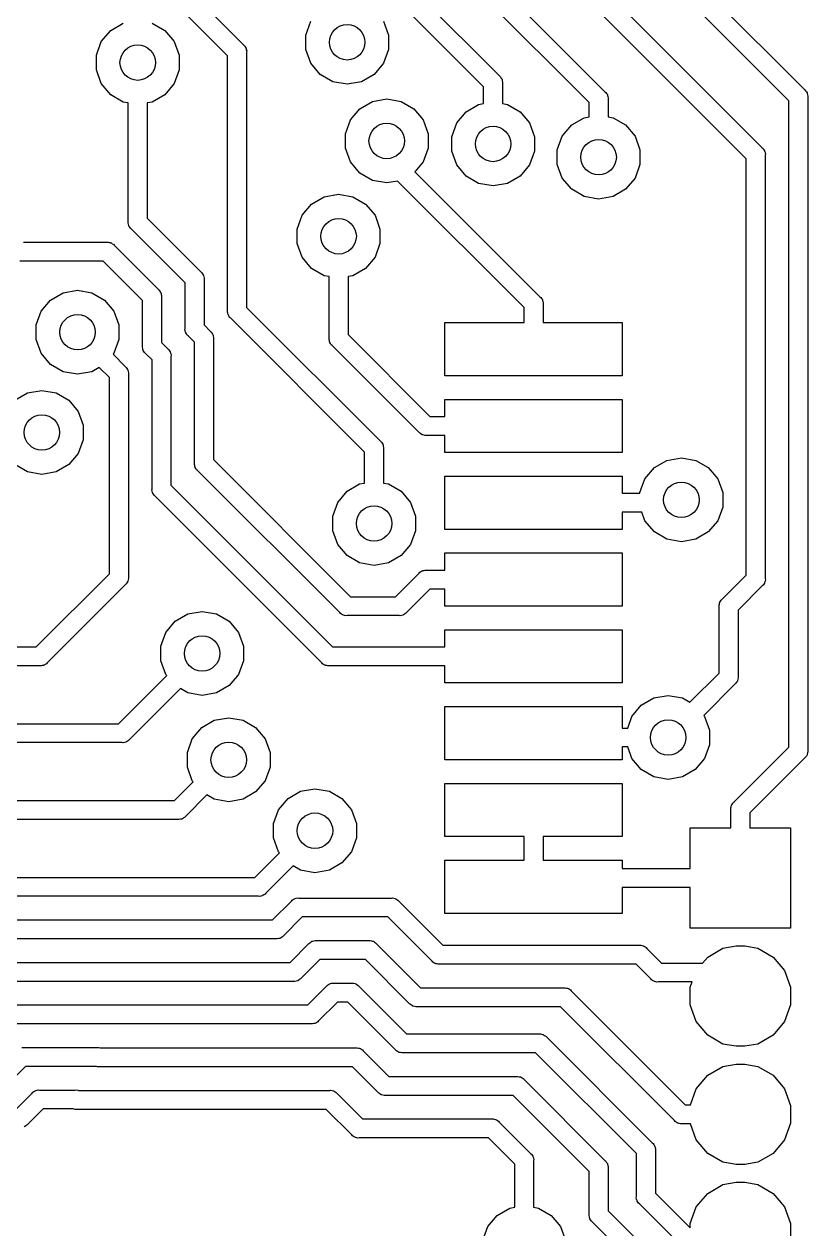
# Model space of a CAD drawing. Extents: x 144.3 to 169.1, y -90.7 to -63.3.
# Drawn here: x 162.04 to 168.67, y -81.17 to -70.97 of the extents above; entities that cross this region are included whole.
import ezdxf

# ---------------------------------------------------------------- set-up
doc = ezdxf.new("R2010")
doc.units = 0
doc.header["$MEASUREMENT"] = 0
doc.layers.add('BLACK', color=7, linetype='CONTINUOUS')

msp = doc.modelspace()

# ---------------------------------------------------------------- linework, layer by layer
at = {"layer": 'BLACK', "linetype": 'CONTINUOUS'}
for p, q in [((162.529, -67.1209), (166.954, -71.546)), ((166.82, -71.6382), (162.437, -67.255)), ((162.419, -67.7709), (166.061, -71.4129)), ((165.927, -71.5051), (162.327, -67.905)), ((162.391, -69.6459), (163.895, -71.1492)), ((163.761, -71.2414), (162.299, -69.78)), ((166.13, -69.8669), (168.284, -72.021)), ((168.15, -72.1131), (165.996, -69.959)), ((167.43, -70.3169), (168.644, -71.531)), ((168.51, -71.6231), (167.296, -70.409)), ((164.422, -71.0663), (164.464, -70.9503)), ((165.08, -70.9503), (165.122, -71.0663)), ((162.692, -71.1223), (162.772, -71.0277)), ((162.772, -71.0277), (162.878, -70.966)), ((163.122, -70.966), (163.228, -71.0277)), ((163.228, -71.0277), (163.308, -71.1223)), ((164.422, -71.1897), (164.422, -71.0663)), ((165.122, -71.0663), (165.122, -71.1897)), ((162.65, -71.2383), (162.692, -71.1223)), ((163.308, -71.1223), (163.35, -71.2383)), ((163.895, -71.1492), (163.903, -71.156)), ((163.903, -71.156), (163.908, -71.1652)), ((163.908, -71.1652), (163.914, -71.1739)), ((162.65, -71.3617), (162.65, -71.2383)), ((163.35, -71.2383), (163.35, -71.3617)), ((163.761, -73.4007), (163.761, -71.2414)), ((163.914, -71.1739), (163.915, -71.1773)), ((163.915, -71.1773), (163.917, -71.1804)), ((163.917, -71.1804), (163.919, -71.1909)), ((163.919, -71.1909), (163.922, -71.2011)), ((163.922, -71.2011), (163.921, -71.2117)), ((163.921, -71.2117), (163.921, -73.3711)), ((164.464, -71.3057), (164.422, -71.1897)), ((165.122, -71.1897), (165.08, -71.3057)), ((162.692, -71.4777), (162.65, -71.3617)), ((163.35, -71.3617), (163.308, -71.4777)), ((164.544, -71.4002), (164.464, -71.3057)), ((165.08, -71.3057), (165, -71.4002)), ((164.65, -71.4619), (164.544, -71.4002)), ((164.772, -71.4834), (164.65, -71.4619)), ((164.894, -71.4619), (164.772, -71.4834)), ((165, -71.4002), (164.894, -71.4619)), ((166.061, -71.4129), (166.069, -71.4197)), ((166.069, -71.4197), (166.074, -71.4289)), ((166.074, -71.4289), (166.081, -71.4376)), ((166.081, -71.4376), (166.081, -71.4411)), ((166.081, -71.4411), (166.083, -71.4442)), ((166.083, -71.4442), (166.085, -71.4546)), ((166.085, -71.4546), (166.088, -71.4649)), ((166.088, -71.4649), (166.087, -71.4754)), ((162.772, -71.5723), (162.692, -71.4777)), ((162.878, -71.634), (162.772, -71.5723)), ((163.228, -71.5723), (163.122, -71.634)), ((163.308, -71.4777), (163.228, -71.5723)), ((165.927, -71.6471), (165.927, -71.5051)), ((166.087, -71.4754), (166.087, -71.6471)), ((166.954, -71.546), (166.962, -71.5528)), ((166.962, -71.5528), (166.968, -71.562)), ((166.968, -71.562), (166.974, -71.5707)), ((166.974, -71.5707), (166.975, -71.5741)), ((166.975, -71.5741), (166.976, -71.5772)), ((168.644, -71.531), (168.652, -71.5378)), ((168.652, -71.5378), (168.658, -71.547)), ((168.658, -71.547), (168.664, -71.5557)), ((168.664, -71.5557), (168.665, -71.5591)), ((168.665, -71.5591), (168.666, -71.5622)), ((168.666, -71.5622), (168.668, -71.5727)), ((168.668, -71.5727), (168.671, -71.5829)), ((162.92, -71.6413), (162.878, -71.634)), ((162.92, -72.6459), (162.92, -71.6413)), ((163.122, -71.634), (163.08, -71.6413)), ((163.08, -71.6413), (163.08, -72.6163)), ((164.879, -71.6909), (164.986, -71.6292)), ((164.986, -71.6292), (165.107, -71.6078)), ((165.107, -71.6078), (165.229, -71.6292)), ((165.229, -71.6292), (165.336, -71.6909)), ((165.779, -71.7161), (165.885, -71.6544)), ((165.885, -71.6544), (165.927, -71.6471)), ((166.087, -71.6471), (166.129, -71.6544)), ((166.129, -71.6544), (166.235, -71.7161)), ((166.82, -71.7587), (166.82, -71.6382)), ((166.976, -71.5772), (166.978, -71.5877)), ((166.978, -71.5877), (166.981, -71.5979)), ((166.981, -71.5979), (166.98, -71.6085)), ((166.98, -71.6085), (166.98, -71.7587)), ((168.51, -77.0919), (168.51, -71.6231)), ((168.671, -71.5829), (168.67, -71.5935)), ((168.67, -71.5935), (168.67, -77.1215)), ((164.8, -71.7855), (164.879, -71.6909)), ((165.336, -71.6909), (165.415, -71.7855)), ((165.699, -71.8107), (165.779, -71.7161)), ((166.235, -71.7161), (166.315, -71.8107)), ((166.672, -71.8277), (166.778, -71.766)), ((166.778, -71.766), (166.82, -71.7587)), ((166.98, -71.7587), (167.022, -71.766)), ((167.022, -71.766), (167.128, -71.8277)), ((164.757, -71.9015), (164.8, -71.7855)), ((165.415, -71.7855), (165.457, -71.9015)), ((165.657, -71.9267), (165.699, -71.8107)), ((166.315, -71.8107), (166.357, -71.9267)), ((166.592, -71.9223), (166.672, -71.8277)), ((167.128, -71.8277), (167.208, -71.9223)), ((164.757, -72.0249), (164.757, -71.9015)), ((165.457, -71.9015), (165.457, -72.0249)), ((165.657, -72.0501), (165.657, -71.9267)), ((166.357, -71.9267), (166.357, -72.0501)), ((166.55, -72.0383), (166.592, -71.9223)), ((167.208, -71.9223), (167.25, -72.0383)), ((164.8, -72.1409), (164.757, -72.0249)), ((165.457, -72.0249), (165.415, -72.1409)), ((165.699, -72.1661), (165.657, -72.0501)), ((166.357, -72.0501), (166.315, -72.1661)), ((166.55, -72.1617), (166.55, -72.0383)), ((167.25, -72.0383), (167.25, -72.1617)), ((168.284, -72.021), (168.292, -72.0278)), ((168.292, -72.0278), (168.298, -72.037)), ((168.298, -72.037), (168.304, -72.0457)), ((168.304, -72.0457), (168.305, -72.0491)), ((168.305, -72.0491), (168.306, -72.0522)), ((168.306, -72.0522), (168.308, -72.0627)), ((168.308, -72.0627), (168.311, -72.0729)), ((168.311, -72.0729), (168.31, -72.0835)), ((168.31, -72.0835), (168.31, -75.6665)), ((164.879, -72.2354), (164.8, -72.1409)), ((165.415, -72.1409), (165.346, -72.223)), ((165.779, -72.2606), (165.699, -72.1661)), ((166.315, -72.1661), (166.235, -72.2606)), ((166.592, -72.2777), (166.55, -72.1617)), ((167.25, -72.1617), (167.208, -72.2777)), ((168.15, -75.6369), (168.15, -72.1131)), ((164.986, -72.2972), (164.879, -72.2354)), ((165.346, -72.223), (166.404, -73.281)), ((165.885, -72.3223), (165.779, -72.2606)), ((166.235, -72.2606), (166.129, -72.3223)), ((166.672, -72.3723), (166.592, -72.2777)), ((167.208, -72.2777), (167.128, -72.3723)), ((165.107, -72.3186), (164.986, -72.2972)), ((165.199, -72.3024), (165.107, -72.3186)), ((166.27, -73.3731), (165.199, -72.3024)), ((166.007, -72.3438), (165.885, -72.3223)), ((166.129, -72.3223), (166.007, -72.3438)), ((166.778, -72.434), (166.672, -72.3723)), ((167.128, -72.3723), (167.022, -72.434)), ((164.471, -72.4977), (164.578, -72.436)), ((164.578, -72.436), (164.7, -72.4146)), ((164.7, -72.4146), (164.821, -72.436)), ((164.821, -72.436), (164.928, -72.4977)), ((166.9, -72.4554), (166.778, -72.434)), ((167.022, -72.434), (166.9, -72.4554)), ((164.35, -72.7083), (164.392, -72.5923)), ((164.392, -72.5923), (164.471, -72.4977)), ((164.928, -72.4977), (165.008, -72.5923)), ((165.008, -72.5923), (165.05, -72.7083)), ((162.919, -72.6565), (162.92, -72.6459)), ((162.922, -72.6668), (162.919, -72.6565)), ((162.924, -72.6772), (162.922, -72.6668)), ((162.925, -72.6803), (162.924, -72.6772)), ((162.926, -72.6838), (162.925, -72.6803)), ((162.932, -72.6924), (162.926, -72.6838)), ((162.938, -72.7016), (162.932, -72.6924)), ((163.08, -72.6163), (163.535, -73.071)), ((162.946, -72.7085), (162.938, -72.7016)), ((163.401, -73.1632), (162.946, -72.7085)), ((164.35, -72.8317), (164.35, -72.7083)), ((165.05, -72.7083), (165.05, -72.8317)), ((162.033, -72.82), (162.738, -72.82)), ((162.738, -72.82), (162.749, -72.8191)), ((162.749, -72.8191), (162.759, -72.8218)), ((162.759, -72.8218), (162.769, -72.8237)), ((162.769, -72.8237), (162.772, -72.8255)), ((162.772, -72.8255), (162.776, -72.8264)), ((162.776, -72.8264), (162.784, -72.8325)), ((162.784, -72.8325), (162.794, -72.8378)), ((162.794, -72.8378), (162.8, -72.8459)), ((162.8, -72.8459), (163.175, -73.2201)), ((164.392, -72.9477), (164.35, -72.8317)), ((165.05, -72.8317), (165.008, -72.9477)), ((162.708, -72.98), (162.003, -72.98)), ((163.041, -73.3123), (162.708, -72.98)), ((164.471, -73.0423), (164.392, -72.9477)), ((165.008, -72.9477), (164.928, -73.0423)), ((163.535, -73.071), (163.543, -73.0778)), ((163.543, -73.0778), (163.548, -73.087)), ((163.548, -73.087), (163.554, -73.0957)), ((163.554, -73.0957), (163.555, -73.0992)), ((163.555, -73.0992), (163.557, -73.1023)), ((163.557, -73.1023), (163.559, -73.1127)), ((164.578, -73.104), (164.471, -73.0423)), ((164.62, -73.1113), (164.578, -73.104)), ((164.821, -73.104), (164.78, -73.1113)), ((164.928, -73.0423), (164.821, -73.104)), ((163.401, -73.5498), (163.401, -73.1632)), ((163.559, -73.1127), (163.562, -73.123)), ((163.562, -73.123), (163.561, -73.1335)), ((163.561, -73.1335), (163.561, -73.5202)), ((164.62, -73.6314), (164.62, -73.1113)), ((164.78, -73.1113), (164.78, -73.6018)), ((162.183, -73.4039), (162.262, -73.3093)), ((162.262, -73.3093), (162.369, -73.2476)), ((162.369, -73.2476), (162.491, -73.2262)), ((162.491, -73.2262), (162.612, -73.2476)), ((162.612, -73.2476), (162.719, -73.3093)), ((162.719, -73.3093), (162.798, -73.4039)), ((163.175, -73.2201), (163.183, -73.2269)), ((163.183, -73.2269), (163.188, -73.2361)), ((163.188, -73.2361), (163.194, -73.2448)), ((163.194, -73.2448), (163.195, -73.2483)), ((163.195, -73.2483), (163.197, -73.2514)), ((163.197, -73.2514), (163.199, -73.2618)), ((163.199, -73.2618), (163.202, -73.2721)), ((163.202, -73.2721), (163.201, -73.2827)), ((163.201, -73.2827), (163.201, -73.6693)), ((166.404, -73.281), (166.412, -73.2878)), ((166.412, -73.2878), (166.418, -73.297)), ((166.418, -73.297), (166.424, -73.3057)), ((166.424, -73.3057), (166.425, -73.3091)), ((166.425, -73.3091), (166.426, -73.3122)), ((162.141, -73.5198), (162.183, -73.4039)), ((162.798, -73.4039), (162.841, -73.5198)), ((163.041, -73.6989), (163.041, -73.3123)), ((163.76, -73.4113), (163.761, -73.4007)), ((163.762, -73.4215), (163.76, -73.4113)), ((163.921, -73.3711), (165.054, -74.5045)), ((166.27, -73.5), (166.27, -73.3731)), ((166.426, -73.3122), (166.428, -73.3227)), ((166.428, -73.3227), (166.431, -73.3329)), ((166.431, -73.3329), (166.43, -73.3435)), ((166.43, -73.3435), (166.43, -73.5)), ((163.764, -73.432), (163.762, -73.4215)), ((163.766, -73.4351), (163.764, -73.432)), ((163.767, -73.4385), (163.766, -73.4351)), ((163.773, -73.4472), (163.767, -73.4385)), ((163.778, -73.4564), (163.773, -73.4472)), ((163.787, -73.4632), (163.778, -73.4564)), ((164.92, -74.5967), (163.787, -73.4632)), ((165.6, -73.95), (165.6, -73.5)), ((165.6, -73.5), (166.27, -73.5)), ((166.43, -73.5), (167.1, -73.5)), ((167.1, -73.5), (167.1, -73.95)), ((162.141, -73.6433), (162.141, -73.5198)), ((162.841, -73.5198), (162.841, -73.6433)), ((163.4, -73.5604), (163.401, -73.5498)), ((163.402, -73.5706), (163.4, -73.5604)), ((163.404, -73.5811), (163.402, -73.5706)), ((163.406, -73.5842), (163.404, -73.5811)), ((163.407, -73.5876), (163.406, -73.5842)), ((163.413, -73.5963), (163.407, -73.5876)), ((163.418, -73.6055), (163.413, -73.5963)), ((163.427, -73.6123), (163.418, -73.6055)), ((163.481, -73.6665), (163.427, -73.6123)), ((163.561, -73.5202), (163.615, -73.5743)), ((163.615, -73.5743), (163.623, -73.5811)), ((163.623, -73.5811), (163.628, -73.5903)), ((163.628, -73.5903), (163.634, -73.599)), ((163.634, -73.599), (163.635, -73.6024)), ((163.635, -73.6024), (163.637, -73.6055)), ((163.637, -73.6055), (163.639, -73.616)), ((164.78, -73.6018), (165.473, -74.295)), ((162.183, -73.7593), (162.141, -73.6433)), ((162.841, -73.6433), (162.798, -73.7593)), ((163.04, -73.7095), (163.041, -73.6989)), ((163.042, -73.7198), (163.04, -73.7095)), ((163.201, -73.6693), (163.255, -73.7234)), ((163.481, -74.6895), (163.481, -73.6665)), ((163.639, -73.616), (163.642, -73.6262)), ((163.642, -73.6262), (163.641, -73.6368)), ((163.641, -73.6368), (163.641, -74.6599)), ((164.619, -73.642), (164.62, -73.6314)), ((164.622, -73.6522), (164.619, -73.642)), ((164.624, -73.6627), (164.622, -73.6522)), ((164.625, -73.6658), (164.624, -73.6627)), ((164.626, -73.6692), (164.625, -73.6658)), ((164.632, -73.6779), (164.626, -73.6692)), ((164.638, -73.6871), (164.632, -73.6779)), ((164.646, -73.694), (164.638, -73.6871)), ((165.381, -74.4291), (164.646, -73.694)), ((162.262, -73.8538), (162.183, -73.7593)), ((162.798, -73.7593), (162.791, -73.7685)), ((162.791, -73.7685), (162.895, -73.8725)), ((163.044, -73.7302), (163.042, -73.7198)), ((163.046, -73.7333), (163.044, -73.7302)), ((163.047, -73.7368), (163.046, -73.7333)), ((163.053, -73.7455), (163.047, -73.7368)), ((163.058, -73.7546), (163.053, -73.7455)), ((163.067, -73.7615), (163.058, -73.7546)), ((163.121, -73.8156), (163.067, -73.7615)), ((163.121, -74.9062), (163.121, -73.8156)), ((163.255, -73.7234), (163.263, -73.7302)), ((163.263, -73.7302), (163.268, -73.7394)), ((163.268, -73.7394), (163.274, -73.7481)), ((163.274, -73.7481), (163.275, -73.7516)), ((163.275, -73.7516), (163.277, -73.7547)), ((163.277, -73.7547), (163.279, -73.7651)), ((163.279, -73.7651), (163.282, -73.7754)), ((163.282, -73.7754), (163.281, -73.7859)), ((163.281, -73.7859), (163.281, -74.8766)), ((162.369, -73.9155), (162.262, -73.8538)), ((162.491, -73.937), (162.369, -73.9155)), ((162.612, -73.9155), (162.491, -73.937)), ((162.675, -73.8792), (162.612, -73.9155)), ((162.761, -73.9647), (162.675, -73.8792)), ((162.895, -73.8725), (162.903, -73.8793)), ((162.903, -73.8793), (162.908, -73.8885)), ((162.908, -73.8885), (162.914, -73.8972)), ((162.914, -73.8972), (162.915, -73.9007)), ((162.915, -73.9007), (162.917, -73.9038)), ((162.917, -73.9038), (162.919, -73.9142)), ((162.919, -73.9142), (162.922, -73.9245)), ((162.761, -75.6263), (162.761, -73.9647)), ((162.922, -73.9245), (162.921, -73.935)), ((162.921, -73.935), (162.921, -75.6559)), ((167.1, -73.95), (165.6, -73.95)), ((161.961, -74.1574), (162.068, -74.0957)), ((162.068, -74.0957), (162.189, -74.0743)), ((162.189, -74.0743), (162.311, -74.0957)), ((162.311, -74.0957), (162.418, -74.1574)), ((162.418, -74.1574), (162.497, -74.252)), ((165.6, -74.295), (165.6, -74.15)), ((165.6, -74.15), (167.1, -74.15)), ((167.1, -74.15), (167.1, -74.6)), ((162.497, -74.252), (162.539, -74.368)), ((165.473, -74.295), (165.6, -74.295)), ((162.539, -74.368), (162.539, -74.4914)), ((165.388, -74.4372), (165.381, -74.4291)), ((162.539, -74.4914), (162.497, -74.6074)), ((165.054, -74.5045), (165.062, -74.5113)), ((165.062, -74.5113), (165.068, -74.5205)), ((165.068, -74.5205), (165.074, -74.5292)), ((165.074, -74.5292), (165.075, -74.5327)), ((165.075, -74.5327), (165.076, -74.5358)), ((165.397, -74.4425), (165.388, -74.4372)), ((165.406, -74.4486), (165.397, -74.4425)), ((165.409, -74.4495), (165.406, -74.4486)), ((165.412, -74.4513), (165.409, -74.4495)), ((165.423, -74.4532), (165.412, -74.4513)), ((165.433, -74.4559), (165.423, -74.4532)), ((165.443, -74.455), (165.433, -74.4559)), ((165.6, -74.455), (165.443, -74.455)), ((165.6, -74.6), (165.6, -74.455)), ((162.497, -74.6074), (162.418, -74.7019)), ((164.92, -74.8587), (164.92, -74.5967)), ((165.076, -74.5358), (165.078, -74.5462)), ((165.078, -74.5462), (165.081, -74.5565)), ((165.081, -74.5565), (165.08, -74.567)), ((165.08, -74.567), (165.08, -74.8587)), ((167.1, -74.6), (165.6, -74.6)), ((162.068, -74.7637), (161.961, -74.7019)), ((162.418, -74.7019), (162.311, -74.7637)), ((163.48, -74.7001), (163.481, -74.6895)), ((163.482, -74.7104), (163.48, -74.7001)), ((163.484, -74.7208), (163.482, -74.7104)), ((163.486, -74.7239), (163.484, -74.7208)), ((163.487, -74.7274), (163.486, -74.7239)), ((163.493, -74.736), (163.487, -74.7274)), ((163.498, -74.7452), (163.493, -74.736)), ((163.641, -74.6599), (164.801, -75.82)), ((167.292, -74.8223), (167.372, -74.7277)), ((167.372, -74.7277), (167.478, -74.666)), ((167.478, -74.666), (167.6, -74.6446)), ((167.6, -74.6446), (167.722, -74.666)), ((167.722, -74.666), (167.828, -74.7277)), ((167.828, -74.7277), (167.908, -74.8223)), ((162.189, -74.7851), (162.068, -74.7637)), ((162.311, -74.7637), (162.189, -74.7851)), ((163.507, -74.7521), (163.498, -74.7452)), ((164.709, -75.9541), (163.507, -74.7521)), ((165.6, -75.25), (165.6, -74.8)), ((165.6, -74.8), (167.1, -74.8)), ((167.1, -74.8), (167.1, -74.945)), ((167.25, -74.9383), (167.292, -74.8223)), ((167.908, -74.8223), (167.95, -74.9383)), ((163.12, -74.9168), (163.121, -74.9062)), ((163.122, -74.9271), (163.12, -74.9168)), ((163.124, -74.9375), (163.122, -74.9271)), ((163.126, -74.9406), (163.124, -74.9375)), ((163.127, -74.9441), (163.126, -74.9406)), ((163.281, -74.8766), (164.649, -76.245)), ((164.692, -75.0223), (164.772, -74.9277)), ((164.772, -74.9277), (164.878, -74.866)), ((164.878, -74.866), (164.92, -74.8587)), ((165.08, -74.8587), (165.122, -74.866)), ((165.122, -74.866), (165.228, -74.9277)), ((165.228, -74.9277), (165.308, -75.0223)), ((167.25, -74.945), (167.25, -74.9383)), ((167.95, -74.9383), (167.95, -75.0617)), ((163.133, -74.9528), (163.127, -74.9441)), ((163.138, -74.962), (163.133, -74.9528)), ((163.147, -74.9688), (163.138, -74.962)), ((164.557, -76.3791), (163.147, -74.9688)), ((164.65, -75.1383), (164.692, -75.0223)), ((165.308, -75.0223), (165.35, -75.1383)), ((167.1, -74.945), (167.25, -74.945)), ((164.65, -75.2617), (164.65, -75.1383)), ((165.35, -75.1383), (165.35, -75.2617)), ((167.266, -75.105), (167.1, -75.105)), ((167.1, -75.105), (167.1, -75.25)), ((167.292, -75.1777), (167.266, -75.105)), ((167.95, -75.0617), (167.908, -75.1777)), ((167.372, -75.2723), (167.292, -75.1777)), ((167.908, -75.1777), (167.828, -75.2723)), ((164.692, -75.3777), (164.65, -75.2617)), ((165.35, -75.2617), (165.308, -75.3777)), ((167.1, -75.25), (165.6, -75.25)), ((167.478, -75.334), (167.372, -75.2723)), ((167.6, -75.3554), (167.478, -75.334)), ((167.722, -75.334), (167.6, -75.3554)), ((167.828, -75.2723), (167.722, -75.334)), ((164.772, -75.4723), (164.692, -75.3777)), ((165.308, -75.3777), (165.228, -75.4723)), ((165.6, -75.595), (165.6, -75.45)), ((165.6, -75.45), (167.1, -75.45)), ((167.1, -75.45), (167.1, -75.9)), ((164.878, -75.534), (164.772, -75.4723)), ((165, -75.5554), (164.878, -75.534)), ((165.122, -75.534), (165, -75.5554)), ((165.228, -75.4723), (165.122, -75.534)), ((162.142, -76.245), (162.761, -75.6263)), ((165.182, -75.82), (165.381, -75.6209)), ((165.381, -75.6209), (165.388, -75.6128)), ((165.388, -75.6128), (165.397, -75.6075)), ((165.397, -75.6075), (165.406, -75.6014)), ((165.406, -75.6014), (165.409, -75.6005)), ((165.409, -75.6005), (165.412, -75.5987)), ((165.412, -75.5987), (165.423, -75.5968)), ((165.423, -75.5968), (165.433, -75.5941)), ((165.433, -75.5941), (165.443, -75.595)), ((165.443, -75.595), (165.6, -75.595)), ((167.946, -75.841), (168.15, -75.6369)), ((162.895, -75.7184), (162.234, -76.3791)), ((162.903, -75.7116), (162.895, -75.7184)), ((162.908, -75.7024), (162.903, -75.7116)), ((162.914, -75.6937), (162.908, -75.7024)), ((162.915, -75.6903), (162.914, -75.6937)), ((162.917, -75.6872), (162.915, -75.6903)), ((162.919, -75.6767), (162.917, -75.6872)), ((162.922, -75.6665), (162.919, -75.6767)), ((162.921, -75.6559), (162.922, -75.6665)), ((165.473, -75.755), (165.274, -75.9541)), ((165.6, -75.755), (165.473, -75.755)), ((165.6, -75.9), (165.6, -75.755)), ((168.284, -75.729), (168.08, -75.9331)), ((168.292, -75.7222), (168.284, -75.729)), ((168.298, -75.713), (168.292, -75.7222)), ((168.304, -75.7043), (168.298, -75.713)), ((168.305, -75.7009), (168.304, -75.7043)), ((168.306, -75.6978), (168.305, -75.7009)), ((168.308, -75.6873), (168.306, -75.6978)), ((168.311, -75.6771), (168.308, -75.6873)), ((168.31, -75.6665), (168.311, -75.6771)), ((164.801, -75.82), (165.182, -75.82)), ((167.926, -75.8657), (167.932, -75.857)), ((167.932, -75.857), (167.938, -75.8478)), ((167.938, -75.8478), (167.946, -75.841)), ((163.423, -75.966), (163.545, -75.9446)), ((163.545, -75.9446), (163.667, -75.966)), ((164.715, -75.9622), (164.709, -75.9541)), ((165.274, -75.9541), (165.267, -75.9622)), ((167.1, -75.9), (165.6, -75.9)), ((167.919, -75.8929), (167.922, -75.8827)), ((167.92, -75.9035), (167.919, -75.8929)), ((167.92, -76.4669), (167.92, -75.9035)), ((167.922, -75.8827), (167.924, -75.8722)), ((167.924, -75.8722), (167.925, -75.8691)), ((167.925, -75.8691), (167.926, -75.8657)), ((168.08, -75.9331), (168.08, -76.4965)), ((163.237, -76.1223), (163.317, -76.0277)), ((163.317, -76.0277), (163.423, -75.966)), ((163.667, -75.966), (163.773, -76.0277)), ((163.773, -76.0277), (163.853, -76.1223)), ((164.725, -75.9675), (164.715, -75.9622)), ((164.733, -75.9736), (164.725, -75.9675)), ((164.737, -75.9745), (164.733, -75.9736)), ((164.74, -75.9763), (164.737, -75.9745)), ((164.75, -75.9782), (164.74, -75.9763)), ((164.761, -75.9809), (164.75, -75.9782)), ((164.771, -75.98), (164.761, -75.9809)), ((165.212, -75.98), (164.771, -75.98)), ((165.222, -75.9809), (165.212, -75.98)), ((165.232, -75.9782), (165.222, -75.9809)), ((165.243, -75.9763), (165.232, -75.9782)), ((165.246, -75.9745), (165.243, -75.9763)), ((165.249, -75.9736), (165.246, -75.9745)), ((165.258, -75.9675), (165.249, -75.9736)), ((165.267, -75.9622), (165.258, -75.9675)), ((163.195, -76.2383), (163.237, -76.1223)), ((163.853, -76.1223), (163.895, -76.2383)), ((165.6, -76.245), (165.6, -76.1)), ((165.6, -76.1), (167.1, -76.1)), ((167.1, -76.1), (167.1, -76.55)), ((161.2, -76.245), (162.142, -76.245)), ((163.195, -76.3617), (163.195, -76.2383)), ((163.895, -76.2383), (163.895, -76.3617)), ((164.649, -76.245), (165.6, -76.245)), ((163.237, -76.4777), (163.195, -76.3617)), ((163.895, -76.3617), (163.853, -76.4777)), ((162.172, -76.405), (161.2, -76.405)), ((162.182, -76.4059), (162.172, -76.405)), ((162.192, -76.4032), (162.182, -76.4059)), ((162.203, -76.4013), (162.192, -76.4032)), ((162.206, -76.3995), (162.203, -76.4013)), ((162.209, -76.3986), (162.206, -76.3995)), ((162.218, -76.3925), (162.209, -76.3986)), ((162.227, -76.3872), (162.218, -76.3925)), ((162.234, -76.3791), (162.227, -76.3872)), ((164.564, -76.3872), (164.557, -76.3791)), ((164.573, -76.3925), (164.564, -76.3872)), ((164.582, -76.3986), (164.573, -76.3925)), ((164.585, -76.3995), (164.582, -76.3986)), ((164.588, -76.4013), (164.585, -76.3995)), ((164.599, -76.4032), (164.588, -76.4013)), ((164.609, -76.4059), (164.599, -76.4032)), ((164.619, -76.405), (164.609, -76.4059)), ((165.6, -76.405), (164.619, -76.405)), ((165.6, -76.55), (165.6, -76.405)), ((167.673, -76.7135), (167.92, -76.4669)), ((162.837, -76.895), (163.245, -76.4869)), ((163.245, -76.4869), (163.237, -76.4777)), ((163.773, -76.5723), (163.667, -76.634)), ((163.853, -76.4777), (163.773, -76.5723)), ((167.1, -76.55), (165.6, -76.55)), ((168.054, -76.559), (167.789, -76.8242)), ((168.062, -76.5522), (168.054, -76.559)), ((168.068, -76.543), (168.062, -76.5522)), ((168.074, -76.5343), (168.068, -76.543)), ((168.075, -76.5309), (168.074, -76.5343)), ((168.076, -76.5278), (168.075, -76.5309)), ((168.078, -76.5173), (168.076, -76.5278)), ((168.081, -76.5071), (168.078, -76.5173)), ((168.08, -76.4965), (168.081, -76.5071)), ((163.361, -76.5976), (162.929, -77.0291)), ((163.423, -76.634), (163.361, -76.5976)), ((163.545, -76.6554), (163.423, -76.634)), ((163.667, -76.634), (163.545, -76.6554)), ((167.367, -76.6771), (167.489, -76.6557)), ((167.489, -76.6557), (167.61, -76.6771)), ((165.6, -77.2), (165.6, -76.75)), ((165.6, -76.75), (167.1, -76.75)), ((167.1, -76.75), (167.1, -76.9311)), ((167.181, -76.8334), (167.26, -76.7388)), ((167.26, -76.7388), (167.367, -76.6771)), ((167.61, -76.6771), (167.673, -76.7135)), ((163.542, -76.9277), (163.648, -76.866)), ((163.648, -76.866), (163.77, -76.8446)), ((163.77, -76.8446), (163.892, -76.866)), ((163.892, -76.866), (163.998, -76.9277)), ((167.146, -76.9311), (167.181, -76.8334)), ((167.789, -76.8242), (167.797, -76.8334)), ((167.797, -76.8334), (167.839, -76.9494)), ((161.2, -76.895), (162.837, -76.895)), ((163.462, -77.0223), (163.542, -76.9277)), ((163.998, -76.9277), (164.078, -77.0223)), ((167.1, -76.9311), (167.146, -76.9311)), ((167.839, -76.9494), (167.839, -77.0728)), ((162.867, -77.055), (161.2, -77.055)), ((162.877, -77.0559), (162.867, -77.055)), ((162.887, -77.0532), (162.877, -77.0559)), ((162.898, -77.0513), (162.887, -77.0532)), ((162.901, -77.0495), (162.898, -77.0513)), ((162.904, -77.0486), (162.901, -77.0495)), ((162.913, -77.0425), (162.904, -77.0486)), ((162.922, -77.0372), (162.913, -77.0425)), ((162.929, -77.0291), (162.922, -77.0372)), ((163.42, -77.1383), (163.462, -77.0223)), ((164.078, -77.0223), (164.12, -77.1383)), ((167.839, -77.0728), (167.797, -77.1888)), ((163.42, -77.2617), (163.42, -77.1383)), ((164.12, -77.1383), (164.12, -77.2617)), ((167.146, -77.0911), (167.1, -77.0911)), ((167.1, -77.0911), (167.1, -77.2)), ((167.181, -77.1888), (167.146, -77.0911)), ((168.046, -77.556), (168.51, -77.0919)), ((168.644, -77.184), (168.18, -77.6481)), ((168.652, -77.1772), (168.644, -77.184)), ((168.658, -77.168), (168.652, -77.1772)), ((168.664, -77.1593), (168.658, -77.168)), ((168.665, -77.1559), (168.664, -77.1593)), ((168.666, -77.1528), (168.665, -77.1559)), ((168.668, -77.1423), (168.666, -77.1528)), ((168.671, -77.1321), (168.668, -77.1423)), ((168.67, -77.1215), (168.671, -77.1321)), ((163.462, -77.3777), (163.42, -77.2617)), ((164.12, -77.2617), (164.078, -77.3777)), ((167.1, -77.2), (165.6, -77.2)), ((167.26, -77.2833), (167.181, -77.1888)), ((167.367, -77.3451), (167.26, -77.2833)), ((167.717, -77.2833), (167.61, -77.3451)), ((167.797, -77.1888), (167.717, -77.2833)), ((163.312, -77.545), (163.47, -77.3869)), ((163.47, -77.3869), (163.462, -77.3777)), ((164.078, -77.3777), (163.998, -77.4723)), ((167.489, -77.3665), (167.367, -77.3451)), ((167.61, -77.3451), (167.489, -77.3665)), ((163.998, -77.4723), (163.892, -77.534)), ((164.272, -77.5277), (164.378, -77.466)), ((164.378, -77.466), (164.5, -77.4446)), ((164.5, -77.4446), (164.622, -77.466)), ((164.622, -77.466), (164.728, -77.5277)), ((165.6, -77.85), (165.6, -77.4)), ((165.6, -77.4), (167.1, -77.4)), ((167.1, -77.4), (167.1, -77.85)), ((161.2, -77.545), (163.312, -77.545)), ((163.586, -77.4976), (163.404, -77.6791)), ((163.648, -77.534), (163.586, -77.4976)), ((163.77, -77.5554), (163.648, -77.534)), ((163.892, -77.534), (163.77, -77.5554)), ((164.192, -77.6223), (164.272, -77.5277)), ((164.728, -77.5277), (164.808, -77.6223)), ((168.022, -77.5977), (168.024, -77.5872)), ((168.024, -77.5872), (168.025, -77.5841)), ((168.025, -77.5841), (168.026, -77.5807)), ((168.026, -77.5807), (168.032, -77.572)), ((168.032, -77.572), (168.038, -77.5628)), ((168.038, -77.5628), (168.046, -77.556)), ((163.388, -77.6925), (163.379, -77.6986)), ((163.397, -77.6872), (163.388, -77.6925)), ((163.404, -77.6791), (163.397, -77.6872)), ((164.15, -77.7383), (164.192, -77.6223)), ((164.808, -77.6223), (164.85, -77.7383)), ((168.019, -77.6079), (168.022, -77.5977)), ((168.02, -77.6185), (168.019, -77.6079)), ((168.02, -77.775), (168.02, -77.6185)), ((168.18, -77.6481), (168.18, -77.775)), ((163.342, -77.705), (161.2, -77.705)), ((163.352, -77.7059), (163.342, -77.705)), ((163.362, -77.7032), (163.352, -77.7059)), ((163.373, -77.7013), (163.362, -77.7032)), ((163.376, -77.6995), (163.373, -77.7013)), ((163.379, -77.6986), (163.376, -77.6995)), ((164.15, -77.8617), (164.15, -77.7383)), ((164.85, -77.7383), (164.85, -77.8617)), ((167.675, -78.12), (167.675, -77.775)), ((167.675, -77.775), (168.02, -77.775)), ((168.18, -77.775), (168.525, -77.775)), ((168.525, -77.775), (168.525, -78.625)), ((164.192, -77.9777), (164.15, -77.8617)), ((164.85, -77.8617), (164.808, -77.9777)), ((166.27, -77.85), (165.6, -77.85)), ((166.27, -78.05), (166.27, -77.85)), ((167.1, -77.85), (166.43, -77.85)), ((166.43, -77.85), (166.43, -78.05)), ((163.992, -78.195), (164.2, -77.9869)), ((164.2, -77.9869), (164.192, -77.9777)), ((164.808, -77.9777), (164.728, -78.0723)), ((164.316, -78.0976), (164.084, -78.3291)), ((164.378, -78.134), (164.316, -78.0976)), ((164.728, -78.0723), (164.622, -78.134)), ((165.6, -78.5), (165.6, -78.05)), ((165.6, -78.05), (166.27, -78.05)), ((166.43, -78.05), (167.1, -78.05)), ((167.1, -78.05), (167.1, -78.12)), ((161.2, -78.195), (163.992, -78.195)), ((164.5, -78.1554), (164.378, -78.134)), ((164.622, -78.134), (164.5, -78.1554)), ((167.1, -78.12), (167.675, -78.12)), ((167.675, -78.28), (167.1, -78.28)), ((167.1, -78.28), (167.1, -78.5)), ((167.675, -78.625), (167.675, -78.28)), ((164.022, -78.355), (161.2, -78.355)), ((164.032, -78.3559), (164.022, -78.355)), ((164.042, -78.3532), (164.032, -78.3559)), ((164.053, -78.3513), (164.042, -78.3532)), ((164.056, -78.3495), (164.053, -78.3513)), ((164.059, -78.3486), (164.056, -78.3495)), ((164.068, -78.3425), (164.059, -78.3486)), ((164.077, -78.3372), (164.068, -78.3425)), ((164.084, -78.3291), (164.077, -78.3372)), ((164.141, -78.555), (164.3, -78.3959)), ((164.3, -78.3959), (164.307, -78.3878)), ((164.307, -78.3878), (164.316, -78.3825)), ((164.316, -78.3825), (164.325, -78.3764)), ((164.325, -78.3764), (164.328, -78.3755)), ((164.328, -78.3755), (164.331, -78.3737)), ((164.331, -78.3737), (164.342, -78.3718)), ((164.342, -78.3718), (164.352, -78.3691)), ((164.352, -78.3691), (164.363, -78.37)), ((164.363, -78.37), (165.147, -78.37)), ((165.147, -78.37), (165.157, -78.3691)), ((165.157, -78.3691), (165.167, -78.3718)), ((165.167, -78.3718), (165.178, -78.3737)), ((165.178, -78.3737), (165.181, -78.3755)), ((165.181, -78.3755), (165.184, -78.3764)), ((165.184, -78.3764), (165.193, -78.3825)), ((165.193, -78.3825), (165.202, -78.3878)), ((165.202, -78.3878), (165.209, -78.3959)), ((165.209, -78.3959), (165.583, -78.77)), ((167.1, -78.5), (165.6, -78.5)), ((161.572, -78.555), (164.141, -78.555)), ((164.392, -78.53), (164.233, -78.6891)), ((165.117, -78.53), (164.392, -78.53)), ((165.491, -78.9041), (165.117, -78.53)), ((164.191, -78.7132), (164.181, -78.7159)), ((164.202, -78.7113), (164.191, -78.7132)), ((164.205, -78.7096), (164.202, -78.7113)), ((164.208, -78.7086), (164.205, -78.7096)), ((164.217, -78.7026), (164.208, -78.7086)), ((164.226, -78.6972), (164.217, -78.7026)), ((164.233, -78.6891), (164.226, -78.6972)), ((168.525, -78.625), (167.675, -78.625)), ((164.171, -78.715), (161.602, -78.715)), ((164.181, -78.7159), (164.171, -78.715)), ((164.29, -78.915), (164.449, -78.7559)), ((164.449, -78.7559), (164.456, -78.7478)), ((164.456, -78.7478), (164.465, -78.7425)), ((164.465, -78.7425), (164.474, -78.7364)), ((164.474, -78.7364), (164.477, -78.7355)), ((164.477, -78.7355), (164.48, -78.7337)), ((164.48, -78.7337), (164.491, -78.7318)), ((164.491, -78.7318), (164.501, -78.7291)), ((164.501, -78.7291), (164.512, -78.73)), ((164.512, -78.73), (164.957, -78.73)), ((164.957, -78.73), (164.967, -78.7291)), ((164.967, -78.7291), (164.977, -78.7318)), ((164.977, -78.7318), (164.988, -78.7337)), ((164.988, -78.7337), (164.991, -78.7355)), ((164.991, -78.7355), (164.994, -78.7364)), ((164.994, -78.7364), (165.003, -78.7425)), ((165.003, -78.7425), (165.012, -78.7478)), ((165.012, -78.7478), (165.019, -78.7559)), ((165.019, -78.7559), (165.393, -79.13)), ((165.583, -78.77), (167.247, -78.77)), ((167.247, -78.77), (167.257, -78.7691)), ((167.257, -78.7691), (167.267, -78.7718)), ((167.267, -78.7718), (167.278, -78.7737)), ((167.278, -78.7737), (167.281, -78.7755)), ((167.281, -78.7755), (167.284, -78.7764)), ((167.284, -78.7764), (167.293, -78.7825)), ((167.293, -78.7825), (167.302, -78.7878)), ((167.302, -78.7878), (167.309, -78.7959)), ((167.309, -78.7959), (167.433, -78.92)), ((167.823, -78.8694), (167.952, -78.7945)), ((167.952, -78.7945), (168.063, -78.775)), ((168.063, -78.775), (168.137, -78.775)), ((168.137, -78.775), (168.248, -78.7945)), ((168.248, -78.7945), (168.377, -78.8694)), ((161.722, -78.915), (164.29, -78.915)), ((164.541, -78.89), (164.382, -79.0491)), ((164.927, -78.89), (164.541, -78.89)), ((165.301, -79.2641), (164.927, -78.89)), ((165.498, -78.9122), (165.491, -78.9041)), ((165.507, -78.9175), (165.498, -78.9122)), ((165.516, -78.9236), (165.507, -78.9175)), ((167.78, -78.92), (167.823, -78.8694)), ((168.377, -78.8694), (168.474, -78.9842)), ((165.519, -78.9245), (165.516, -78.9236)), ((165.522, -78.9263), (165.519, -78.9245)), ((165.533, -78.9282), (165.522, -78.9263)), ((165.543, -78.9309), (165.533, -78.9282)), ((165.553, -78.93), (165.543, -78.9309)), ((167.217, -78.93), (165.553, -78.93)), ((167.341, -79.0541), (167.217, -78.93)), ((167.433, -78.92), (167.78, -78.92)), ((168.474, -78.9842), (168.525, -79.1251)), ((164.32, -79.075), (161.751, -79.075)), ((164.33, -79.0759), (164.32, -79.075)), ((164.341, -79.0732), (164.33, -79.0759)), ((164.351, -79.0714), (164.341, -79.0732)), ((164.354, -79.0696), (164.351, -79.0714)), ((164.358, -79.0686), (164.354, -79.0696)), ((164.366, -79.0626), (164.358, -79.0686)), ((164.375, -79.0572), (164.366, -79.0626)), ((164.382, -79.0491), (164.375, -79.0572)), ((164.439, -79.275), (164.598, -79.1159)), ((164.598, -79.1159), (164.605, -79.1078)), ((164.605, -79.1078), (164.614, -79.1025)), ((164.614, -79.1025), (164.623, -79.0964)), ((164.623, -79.0964), (164.626, -79.0955)), ((164.626, -79.0955), (164.63, -79.0937)), ((164.63, -79.0937), (164.64, -79.0918)), ((164.64, -79.0918), (164.65, -79.0891)), ((164.65, -79.0891), (164.661, -79.09)), ((164.661, -79.09), (164.807, -79.09)), ((164.807, -79.09), (164.818, -79.0891)), ((164.818, -79.0891), (164.828, -79.0918)), ((164.828, -79.0918), (164.839, -79.0937)), ((164.839, -79.0937), (164.842, -79.0955)), ((164.842, -79.0955), (164.845, -79.0964)), ((164.845, -79.0964), (164.854, -79.1025)), ((164.854, -79.1025), (164.863, -79.1078)), ((164.863, -79.1078), (164.87, -79.1159)), ((164.87, -79.1159), (165.274, -79.52)), ((167.348, -79.0622), (167.341, -79.0541)), ((167.357, -79.0675), (167.348, -79.0622)), ((167.366, -79.0736), (167.357, -79.0675)), ((167.369, -79.0745), (167.366, -79.0736)), ((167.372, -79.0763), (167.369, -79.0745)), ((167.383, -79.0782), (167.372, -79.0763)), ((167.393, -79.0809), (167.383, -79.0782)), ((167.403, -79.08), (167.393, -79.0809)), ((167.691, -79.08), (167.403, -79.08)), ((167.675, -79.1251), (167.691, -79.08)), ((165.393, -79.13), (166.607, -79.13)), ((166.607, -79.13), (166.617, -79.1291)), ((166.617, -79.1291), (166.627, -79.1318)), ((166.627, -79.1318), (166.638, -79.1337)), ((166.638, -79.1337), (166.641, -79.1355)), ((166.641, -79.1355), (166.644, -79.1364)), ((166.644, -79.1364), (166.653, -79.1425)), ((166.653, -79.1425), (166.662, -79.1478)), ((166.662, -79.1478), (166.669, -79.1559)), ((166.669, -79.1559), (167.633, -80.12)), ((167.675, -79.2749), (167.675, -79.1251)), ((168.525, -79.1251), (168.525, -79.2749)), ((161.871, -79.275), (164.439, -79.275)), ((164.691, -79.25), (164.531, -79.4091)), ((164.778, -79.25), (164.691, -79.25)), ((165.182, -79.6541), (164.778, -79.25)), ((165.308, -79.2722), (165.301, -79.2641)), ((165.317, -79.2775), (165.308, -79.2722)), ((165.326, -79.2836), (165.317, -79.2775)), ((165.329, -79.2846), (165.326, -79.2836)), ((165.332, -79.2863), (165.329, -79.2846)), ((165.343, -79.2882), (165.332, -79.2863)), ((165.353, -79.2909), (165.343, -79.2882)), ((165.363, -79.29), (165.353, -79.2909)), ((166.577, -79.29), (165.363, -79.29)), ((167.541, -80.2541), (166.577, -79.29)), ((167.726, -79.4158), (167.675, -79.2749)), ((168.525, -79.2749), (168.474, -79.4158)), ((164.515, -79.4226), (164.507, -79.4287)), ((164.525, -79.4173), (164.515, -79.4226)), ((164.531, -79.4091), (164.525, -79.4173)), ((167.823, -79.5306), (167.726, -79.4158)), ((168.474, -79.4158), (168.377, -79.5306)), ((164.469, -79.435), (161.9, -79.435)), ((164.479, -79.436), (164.469, -79.435)), ((164.49, -79.4332), (164.479, -79.436)), ((164.5, -79.4314), (164.49, -79.4332)), ((164.503, -79.4296), (164.5, -79.4314)), ((164.507, -79.4287), (164.503, -79.4296)), ((165.274, -79.52), (166.397, -79.52)), ((166.397, -79.52), (166.407, -79.5191)), ((166.407, -79.5191), (166.417, -79.5218)), ((166.417, -79.5218), (166.428, -79.5237)), ((166.428, -79.5237), (166.431, -79.5255)), ((166.431, -79.5255), (166.434, -79.5264)), ((166.434, -79.5264), (166.443, -79.5325)), ((166.443, -79.5325), (166.452, -79.5378)), ((166.452, -79.5378), (166.459, -79.5459)), ((166.459, -79.5459), (167.354, -80.441)), ((167.952, -79.6055), (167.823, -79.5306)), ((168.063, -79.625), (167.952, -79.6055)), ((168.137, -79.625), (168.063, -79.625)), ((168.248, -79.6055), (168.137, -79.625)), ((168.377, -79.5306), (168.248, -79.6055)), ((162.02, -79.635), (162.662, -79.635)), ((162.662, -79.635), (162.672, -79.6341)), ((162.672, -79.6341), (162.682, -79.6369)), ((162.682, -79.6369), (162.69, -79.6383)), ((162.69, -79.6383), (164.847, -79.6383)), ((164.847, -79.6383), (164.857, -79.6373)), ((164.857, -79.6373), (164.867, -79.6401)), ((164.867, -79.6401), (164.878, -79.6419)), ((164.878, -79.6419), (164.881, -79.6437)), ((164.881, -79.6437), (164.884, -79.6446)), ((164.884, -79.6446), (164.893, -79.6507)), ((164.893, -79.6507), (164.902, -79.656)), ((164.902, -79.656), (164.909, -79.6642)), ((164.909, -79.6642), (165.125, -79.88)), ((165.189, -79.6622), (165.182, -79.6541)), ((165.198, -79.6675), (165.189, -79.6622)), ((165.207, -79.6736), (165.198, -79.6675)), ((165.21, -79.6745), (165.207, -79.6736)), ((165.213, -79.6763), (165.21, -79.6745)), ((165.224, -79.6782), (165.213, -79.6763)), ((165.234, -79.6809), (165.224, -79.6782)), ((165.244, -79.68), (165.234, -79.6809)), ((166.367, -79.68), (165.244, -79.68)), ((167.22, -80.5331), (166.367, -79.68)), ((162.049, -79.795), (161.92, -79.9241)), ((162.643, -79.795), (162.049, -79.795)), ((162.651, -79.7964), (162.643, -79.795)), ((162.661, -79.7992), (162.651, -79.7964)), ((162.672, -79.7983), (162.661, -79.7992)), ((164.817, -79.7983), (162.672, -79.7983)), ((165.033, -80.0141), (164.817, -79.7983)), ((167.823, -79.8694), (167.952, -79.7945)), ((167.952, -79.7945), (168.063, -79.775)), ((168.063, -79.775), (168.137, -79.775)), ((168.137, -79.775), (168.248, -79.7945)), ((168.248, -79.7945), (168.377, -79.8694)), ((165.125, -79.88), (166.207, -79.88)), ((166.207, -79.88), (166.217, -79.8791)), ((166.217, -79.8791), (166.227, -79.8818)), ((166.227, -79.8818), (166.238, -79.8837)), ((166.238, -79.8837), (166.241, -79.8855)), ((166.241, -79.8855), (166.244, -79.8864)), ((166.244, -79.8864), (166.253, -79.8925)), ((166.253, -79.8925), (166.262, -79.8978)), ((166.262, -79.8978), (166.269, -79.9059)), ((166.269, -79.9059), (166.954, -80.591)), ((167.726, -79.9842), (167.823, -79.8694)), ((168.377, -79.8694), (168.474, -79.9842)), ((161.977, -80.15), (162.106, -80.0209)), ((162.106, -80.0209), (162.113, -80.0128)), ((162.113, -80.0128), (162.122, -80.0075)), ((162.122, -80.0075), (162.131, -80.0014)), ((162.131, -80.0014), (162.135, -80.0005)), ((162.135, -80.0005), (162.138, -79.9987)), ((162.138, -79.9987), (162.148, -79.9969)), ((162.148, -79.9969), (162.158, -79.9941)), ((162.158, -79.9941), (162.169, -79.995)), ((162.169, -79.995), (162.472, -79.995)), ((162.472, -79.995), (162.482, -79.9941)), ((162.482, -79.9941), (162.492, -79.9969)), ((162.492, -79.9969), (162.5, -79.9983)), ((162.5, -79.9983), (164.625, -79.9983)), ((164.625, -79.9983), (164.635, -79.9973)), ((164.635, -79.9973), (164.646, -80.0001)), ((164.646, -80.0001), (164.656, -80.0019)), ((164.656, -80.0019), (164.659, -80.0037)), ((164.659, -80.0037), (164.663, -80.0046)), ((164.663, -80.0046), (164.671, -80.0107)), ((164.671, -80.0107), (164.68, -80.016)), ((164.68, -80.016), (164.687, -80.0242)), ((164.687, -80.0242), (164.903, -80.24)), ((165.04, -80.0222), (165.033, -80.0141)), ((165.049, -80.0275), (165.04, -80.0222)), ((165.057, -80.0336), (165.049, -80.0275)), ((165.061, -80.0346), (165.057, -80.0336)), ((165.064, -80.0363), (165.061, -80.0346)), ((165.074, -80.0382), (165.064, -80.0363)), ((165.085, -80.0409), (165.074, -80.0382)), ((167.677, -80.12), (167.726, -79.9842)), ((168.474, -79.9842), (168.525, -80.1251)), ((165.095, -80.04), (165.085, -80.0409)), ((166.177, -80.04), (165.095, -80.04)), ((166.82, -80.6831), (166.177, -80.04)), ((167.633, -80.12), (167.677, -80.12)), ((168.525, -80.1251), (168.525, -80.2749)), ((162.199, -80.1551), (162.07, -80.2841)), ((162.453, -80.1551), (162.199, -80.1551)), ((162.461, -80.1564), (162.453, -80.1551)), ((162.471, -80.1592), (162.461, -80.1564)), ((162.482, -80.1583), (162.471, -80.1592)), ((164.595, -80.1583), (162.482, -80.1583)), ((164.811, -80.3741), (164.595, -80.1583)), ((164.903, -80.24), (165.997, -80.24)), ((165.997, -80.24), (166.007, -80.2391)), ((166.007, -80.2391), (166.017, -80.2418)), ((166.017, -80.2418), (166.028, -80.2437)), ((162.041, -80.3046), (162.038, -80.3064)), ((162.045, -80.3037), (162.041, -80.3046)), ((162.054, -80.2976), (162.045, -80.3037)), ((162.063, -80.2923), (162.054, -80.2976)), ((162.07, -80.2841), (162.063, -80.2923)), ((166.028, -80.2437), (166.031, -80.2455)), ((166.031, -80.2455), (166.034, -80.2464)), ((166.034, -80.2464), (166.043, -80.2525)), ((166.043, -80.2525), (166.052, -80.2578)), ((166.052, -80.2578), (166.059, -80.2659)), ((166.059, -80.2659), (166.324, -80.531)), ((167.548, -80.2622), (167.541, -80.2541)), ((167.557, -80.2675), (167.548, -80.2622)), ((167.566, -80.2736), (167.557, -80.2675)), ((167.569, -80.2745), (167.566, -80.2736)), ((167.572, -80.2763), (167.569, -80.2745)), ((167.583, -80.2782), (167.572, -80.2763)), ((167.593, -80.2809), (167.583, -80.2782)), ((167.603, -80.28), (167.593, -80.2809)), ((167.677, -80.28), (167.603, -80.28)), ((167.726, -80.4158), (167.677, -80.28)), ((168.525, -80.2749), (168.474, -80.4158)), ((164.818, -80.3822), (164.811, -80.3741)), ((164.827, -80.3876), (164.818, -80.3822)), ((164.836, -80.3936), (164.827, -80.3876)), ((164.839, -80.3946), (164.836, -80.3936)), ((164.842, -80.3964), (164.839, -80.3946)), ((164.853, -80.3982), (164.842, -80.3964)), ((164.863, -80.4009), (164.853, -80.3982)), ((164.874, -80.4), (164.863, -80.4009)), ((165.967, -80.4), (164.874, -80.4)), ((166.19, -80.6232), (165.967, -80.4)), ((167.354, -80.441), (167.362, -80.4478)), ((167.823, -80.5306), (167.726, -80.4158)), ((168.474, -80.4158), (168.377, -80.5306)), ((166.324, -80.531), (166.332, -80.5378)), ((166.332, -80.5378), (166.338, -80.547)), ((166.338, -80.547), (166.344, -80.5557)), ((167.22, -80.8965), (167.22, -80.5331)), ((167.362, -80.4478), (167.368, -80.457)), ((167.368, -80.457), (167.374, -80.4657)), ((167.374, -80.4657), (167.375, -80.4691)), ((167.375, -80.4691), (167.376, -80.4722)), ((167.376, -80.4722), (167.378, -80.4827)), ((167.378, -80.4827), (167.381, -80.4929)), ((167.381, -80.4929), (167.38, -80.5035)), ((167.38, -80.5035), (167.38, -80.8669)), ((167.952, -80.6055), (167.823, -80.5306)), ((168.377, -80.5306), (168.248, -80.6055)), ((166.19, -80.987), (166.19, -80.6232)), ((166.344, -80.5557), (166.345, -80.5591)), ((166.345, -80.5591), (166.346, -80.5622)), ((166.346, -80.5622), (166.348, -80.5727)), ((166.348, -80.5727), (166.351, -80.5829)), ((166.351, -80.5829), (166.35, -80.5935)), ((166.35, -80.5935), (166.35, -80.987)), ((166.954, -80.591), (166.962, -80.5978)), ((166.962, -80.5978), (166.968, -80.607)), ((166.968, -80.607), (166.974, -80.6157)), ((166.974, -80.6157), (166.975, -80.6191)), ((166.975, -80.6191), (166.976, -80.6222)), ((166.976, -80.6222), (166.978, -80.6327)), ((166.978, -80.6327), (166.981, -80.6429)), ((166.981, -80.6429), (166.98, -80.6535)), ((168.063, -80.625), (167.952, -80.6055)), ((168.137, -80.625), (168.063, -80.625)), ((168.248, -80.6055), (168.137, -80.625)), ((166.82, -81.0465), (166.82, -80.6831)), ((166.98, -80.6535), (166.98, -81.0169)), ((167.823, -80.8694), (167.952, -80.7945)), ((167.952, -80.7945), (168.063, -80.775)), ((168.063, -80.775), (168.137, -80.775)), ((168.137, -80.775), (168.248, -80.7945)), ((168.248, -80.7945), (168.377, -80.8694)), ((167.219, -80.9071), (167.22, -80.8965)), ((167.222, -80.9173), (167.219, -80.9071)), ((167.224, -80.9278), (167.222, -80.9173)), ((167.225, -80.9309), (167.224, -80.9278)), ((167.226, -80.9343), (167.225, -80.9309)), ((167.232, -80.943), (167.226, -80.9343)), ((167.238, -80.9522), (167.232, -80.943)), ((167.246, -80.959), (167.238, -80.9522)), ((167.38, -80.8669), (167.675, -81.1619)), ((167.726, -80.9842), (167.823, -80.8694)), ((168.377, -80.8694), (168.474, -80.9842)), ((165.962, -81.1506), (166.042, -81.056)), ((166.042, -81.056), (166.148, -80.9943)), ((166.148, -80.9943), (166.19, -80.987)), ((166.35, -80.987), (166.392, -80.9943)), ((166.392, -80.9943), (166.498, -81.056)), ((166.498, -81.056), (166.578, -81.1506)), ((166.819, -81.0571), (166.82, -81.0465)), ((166.822, -81.0673), (166.819, -81.0571)), ((166.98, -81.0169), (167.304, -81.341)), ((167.641, -81.3541), (167.246, -80.959)), ((167.675, -81.1251), (167.726, -80.9842)), ((168.474, -80.9842), (168.525, -81.1251)), ((165.92, -81.2665), (165.962, -81.1506)), ((166.578, -81.1506), (166.62, -81.2665)), ((166.824, -81.0778), (166.822, -81.0673)), ((166.825, -81.0809), (166.824, -81.0778)), ((166.826, -81.0843), (166.825, -81.0809)), ((166.832, -81.093), (166.826, -81.0843)), ((166.838, -81.1022), (166.832, -81.093)), ((166.846, -81.109), (166.838, -81.1022)), ((167.17, -81.4331), (166.846, -81.109)), ((167.675, -81.1619), (167.675, -81.1251)), ((168.525, -81.1251), (168.525, -81.2749))]:
    msp.add_line(p, q, dxfattribs=at)
at = {"layer": 'BLACK'}
for centre in [(164.772, -71.128), (163, -71.3), (165.107, -71.9632), (166.007, -71.9884), (166.9, -72.1), (164.7, -72.77), (162.491, -73.5816), (162.189, -74.4297), (167.6, -75), (165, -75.2), (163.545, -76.3), (167.489, -77.0111), (163.77, -77.2), (164.5, -77.8)]:
    msp.add_circle(centre, 0.15, dxfattribs=at)

doc.saveas('drawing.dxf')
